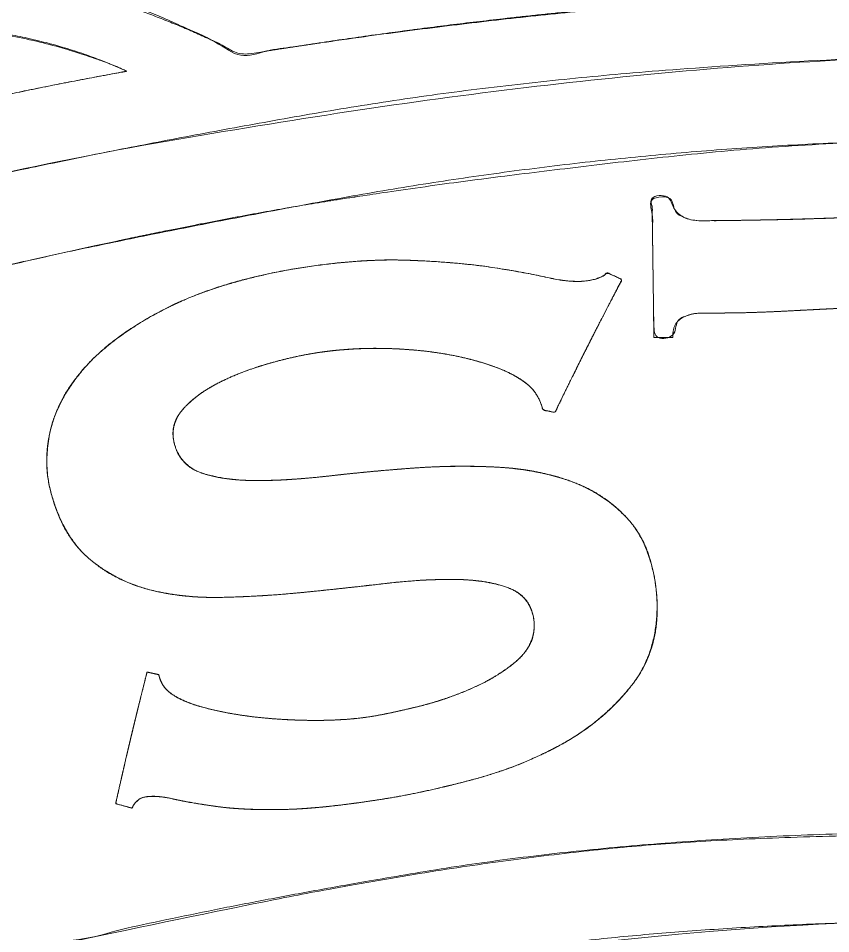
# Model space of a CAD drawing. Header units: millimetres. Extents: x -159872 to 386485, y -250577 to 158966.
# Drawn here: x 233453 to 233789.6, y -11937.1 to -11557.6 of the extents above; entities that cross this region are included whole.
import ezdxf

# ---------------------------------------------------------------- set-up
doc = ezdxf.new("R2010")
doc.units = ezdxf.units.MM
doc.layers.add('Layer 1', color=7, linetype='Continuous', lineweight=25)
doc.layers.add('LDS-elevation', color=7, linetype='Continuous', lineweight=9)

# ---------------------------------------------------------------- blocks, each defined once
blk = doc.blocks.new('Group-236')
at = {"layer": 'Layer 1', "color": 250, "linetype": 'Continuous', "lineweight": 5, "transparency": 33554687}
for points, knots in [([(172780.03, 24917.06), (172823.94, 24908), (172863.82, 24888.83), (172867.67, 24886.68), (172871.53, 24884.53), (172876.4, 24885.34), (172881.27, 24886.15), (172988.69, 24902.99), (173097.1, 24909.52), (173102.03, 24909.77), (173106.95, 24910.02), (173101.06, 24918.04), (173095.16, 24926.07), (173029.39, 25000.74), (172891.89, 25077.94), (172735.16, 25105.88), (172611.63, 25083.78), (172495.67, 25040.09), (172375.69, 24937.59), (172296.76, 24803.06), (172277.56, 24706.78), (172276.48, 24696.99), (172275.39, 24687.21), (172279.66, 24689.39), (172283.93, 24691.58), (172378.4, 24738.72), (172477.1, 24777.08), (172481.61, 24778.79), (172486.11, 24780.49), (172488.41, 24784.37), (172490.7, 24788.25), (172526.51, 24841.04), (172603.27, 24893.09), (172648.73, 24908.67), (172653.44, 24909.93), (172658.14, 24911.19), (172658.21, 24911.21), (172658.29, 24911.23), (172659.98, 24911.66), (172661.89, 24912.15), (172661.97, 24912.17), (172662.06, 24912.2), (172666.66, 24913.36), (172671.26, 24914.52), (172736.12, 24926.11), (172780.03, 24917.06)], [0, 0, 0, 0.036016, 0.036016, 0.039608, 0.039608, 0.043628, 0.043628, 0.132129, 0.132129, 0.136149, 0.136149, 0.144263, 0.144263, 0.22535, 0.306437, 0.387523, 0.46861, 0.549697, 0.630783, 0.71187, 0.71187, 0.72, 0.72, 0.72396, 0.72396, 0.811164, 0.811164, 0.815127, 0.815127, 0.818842, 0.818842, 0.871369, 0.923896, 0.923896, 0.929217, 0.929217, 0.9293, 0.9293, 0.931214, 0.931214, 0.9313, 0.9313, 0.935913, 0.935913, 1, 1, 1]), ([(172824.44, 24877.95), (172822.2, 24878.97), (172819.95, 24879.99), (172787.96, 24892.57), (172719.18, 24899.19), (172673.02, 24889.04), (172670.45, 24888.39), (172667.89, 24887.73), (172667.85, 24887.72), (172667.8, 24887.71), (172666.43, 24887.38), (172664.84, 24887.05), (172664.79, 24887.04), (172664.74, 24887.03), (172662.1, 24886.32), (172659.47, 24885.61), (172612.83, 24871.34), (172554.97, 24830.29), (172533.09, 24802.7), (172531.62, 24800.64), (172530.16, 24798.59), (172532.28, 24799.35), (172534.4, 24800.12), (172581.06, 24816.77), (172633.18, 24832.52), (172649.94, 24837.41), (172670.91, 24843.25), (172667.7, 24842.36), (172671.12, 24843.3), (172675.93, 24844.61), (172677.92, 24845.15), (172677.7, 24845.09), (172681.22, 24846.05), (172691.51, 24848.8), (172701.79, 24851.44), (172702.18, 24851.54), (172702.58, 24851.64), (172704.47, 24852.12), (172706.36, 24852.6), (172763.14, 24866.66), (172820.61, 24877.26), (172822.53, 24877.6), (172824.44, 24877.95)], [0, 0, 0, 0.002818, 0.002818, 0.042119, 0.081421, 0.081421, 0.08362, 0.08362, 0.083657, 0.083657, 0.084831, 0.084831, 0.084869, 0.084869, 0.086836, 0.086836, 0.122044, 0.157251, 0.157251, 0.159776, 0.159776, 0.162032, 0.162032, 0.211561, 0.26109, 0.310619, 0.360148, 0.409677, 0.459206, 0.508735, 0.558264, 0.607793, 0.657322, 0.706851, 0.706851, 0.708757, 0.708757, 0.717858, 0.717858, 0.990901, 0.990901, 1, 1, 1]), ([(172711.62, 24821.16), (172705.93, 24819.68), (172700.25, 24818.2), (172705.22, 24800.1), (172710.19, 24782), (172713.21, 24782.75), (172716.23, 24783.5), (172717.39, 24783.8), (172718.87, 24784.22), (172724.44, 24785.56), (172700.14, 24779.9), (172844.48, 24813.66), (172960.98, 24832.85), (173143.99, 24852.95), (173296.92, 24849.88), (173312.25, 24849.04), (173327.57, 24848.2), (173342.22, 24847.4), (173356.88, 24846.59), (173502.5, 24834.4), (173674.22, 24799.34), (173781.58, 24770.97), (173908.54, 24729.67), (173891.06, 24727.86), (173882.04, 24697.49), (173859.6, 24639.96), (173848.53, 24611.12), (173846.37, 24605.48), (173863.21, 24597.28), (173880.05, 24589.08), (173911.75, 24671.84), (173943.45, 24754.6), (173941.74, 24755.23), (173940.98, 24755.61), (173929.71, 24759.55), (173981.72, 24741.7), (173765.95, 24815.85), (173597.9, 24853.53), (173332.42, 24890.43), (172974.75, 24877.86), (172755.08, 24832.18), (172733.35, 24826.67), (172711.62, 24821.16)], [0, 0, 0, 0.085302, 0.085302, 0.358038, 0.358038, 0.403206, 0.403206, 0.420688, 0.43817, 0.455652, 0.473134, 0.490616, 0.508098, 0.52558, 0.52558, 0.527334, 0.527334, 0.529011, 0.529011, 0.545712, 0.562412, 0.579113, 0.595814, 0.612515, 0.629215, 0.645916, 0.662617, 0.662617, 0.714386, 0.714386, 0.959303, 0.959303, 0.964328, 0.969352, 0.974376, 0.979401, 0.984425, 0.989449, 0.994474, 0.999498, 0.999498, 1, 1, 1]), ([(173175.31, 24615.61), (173175.31, 24615.37), (173175.31, 24615.14), (173175.95, 24608.57), (173183.61, 24608.24), (173183.88, 24608.24), (173184.15, 24608.25), (173184.16, 24608.11), (173184.16, 24607.97), (173184.22, 24604.6), (173184.29, 24601.03), (173184.29, 24600.89), (173184.29, 24600.75), (173183.15, 24600.73), (173182.01, 24600.71), (173171.39, 24600.55), (173157.27, 24600.22), (173140.63, 24599.64), (173125.87, 24598.91), (173124.73, 24598.85), (173123.6, 24598.8), (173123.59, 24598.94), (173123.58, 24599.08), (173123.4, 24602.46), (173123.22, 24606.02), (173123.22, 24606.16), (173123.21, 24606.3), (173123.3, 24606.31), (173123.38, 24606.31), (173125.91, 24606.53), (173127.94, 24608.25), (173128.01, 24608.31), (173128.08, 24608.37), (173128.14, 24608.43), (173128.2, 24608.49), (173130.01, 24610.48), (173130.01, 24613.89), (173130, 24614.01), (173130, 24614.13), (173129.86, 24617.23), (173129.72, 24620.34), (173128.96, 24636.89), (173128.2, 24653.45), (173127.48, 24669.07), (173125.76, 24706.39), (173124.9, 24725.24), (173123.79, 24749.39), (173122.68, 24773.54), (173122.54, 24776.64), (173122.39, 24779.75), (173121.05, 24779.69), (173119.7, 24779.63), (173112.49, 24779.28), (173100.98, 24778.68), (173089.31, 24778.09), (173076.42, 24777.72), (173064.51, 24777.64), (173063.16, 24777.63), (173061.82, 24777.62), (173061.69, 24777.62), (173061.57, 24777.62), (173057.9, 24777.49), (173054.44, 24775.65), (173054.33, 24775.58), (173054.21, 24775.52), (173054.1, 24775.45), (173053.98, 24775.38), (173050.75, 24773.18), (173050.61, 24767.95), (173050.61, 24767.77), (173050.61, 24767.58), (173050.47, 24767.58), (173050.32, 24767.58), (173046.78, 24767.52), (173043.12, 24767.49), (173042.97, 24767.48), (173042.82, 24767.48), (173042.81, 24768.58), (173042.79, 24769.67), (173042.58, 24783.72), (173042.36, 24799.81), (173042.17, 24813.36), (173042.02, 24823.59), (173042.01, 24824.69), (173041.99, 24825.78), (173042.14, 24825.78), (173042.29, 24825.79), (173045.9, 24825.84), (173049.71, 24825.87), (173049.86, 24825.87), (173050.01, 24825.87), (173050.01, 24825.69), (173050.01, 24825.51), (173050.3, 24820.28), (173057.19, 24816.1), (173061.43, 24815.96), (173061.55, 24815.96), (173061.67, 24815.96), (173065.37, 24815.98), (173069.07, 24815.99), (173089.03, 24816.23), (173121.51, 24817.19), (173147.38, 24818.42), (173173.03, 24819.55), (173205.91, 24819.83), (173225.98, 24819.62), (173229.7, 24819.55), (173233.42, 24819.47), (173233.55, 24819.47), (173233.67, 24819.47), (173237.39, 24819.51), (173241.04, 24821.26), (173241.16, 24821.32), (173241.29, 24821.38), (173241.41, 24821.44), (173241.53, 24821.51), (173244.9, 24823.59), (173245.27, 24828.85), (173245.28, 24829.03), (173245.28, 24829.22), (173245.43, 24829.21), (173245.58, 24829.21), (173249.28, 24829.09), (173253.03, 24828.96), (173253.18, 24828.95), (173253.33, 24828.95), (173253.3, 24827.86), (173253.27, 24826.76), (173252.86, 24812.72), (173252.41, 24796.65), (173252.02, 24783.11), (173251.72, 24772.88), (173251.69, 24771.79), (173251.65, 24770.7), (173251.51, 24770.7), (173251.36, 24770.71), (173247.8, 24770.81), (173244.11, 24770.92), (173243.96, 24770.93), (173243.82, 24770.93), (173243.82, 24771.11), (173243.82, 24771.29), (173243.7, 24776.51), (173240.5, 24778.76), (173240.39, 24778.83), (173240.28, 24778.9), (173240.16, 24778.97), (173240.05, 24779.04), (173236.59, 24780.94), (173232.9, 24781.11), (173232.78, 24781.11), (173232.65, 24781.12), (173231.3, 24781.14), (173229.95, 24781.17), (173222.71, 24781.32), (173211.21, 24781.57), (173199.59, 24781.72), (173186.75, 24781.65), (173174.82, 24781.44), (173173.47, 24781.42), (173172.12, 24781.39), (173172.18, 24778.28), (173172.24, 24775.17), (173172.55, 24758.59), (173173.16, 24726.38), (173173.87, 24689.42), (173174.61, 24650.88), (173175.18, 24621.82), (173175.24, 24618.71), (173175.31, 24615.61)], [0, 0, 0, 0.001514, 0.001514, 0.04416, 0.04416, 0.045672, 0.045672, 0.046451, 0.046451, 0.065199, 0.065199, 0.065941, 0.065941, 0.07193, 0.07193, 0.127741, 0.183552, 0.239362, 0.239362, 0.243659, 0.243659, 0.244192, 0.244192, 0.256978, 0.256978, 0.257485, 0.257485, 0.257794, 0.257794, 0.266887, 0.266887, 0.267198, 0.267198, 0.267505, 0.267505, 0.276668, 0.276668, 0.276983, 0.276983, 0.285334, 0.285334, 0.329865, 0.329865, 0.37186, 0.414757, 0.414757, 0.469689, 0.469689, 0.476753, 0.476753, 0.479819, 0.479819, 0.496226, 0.512634, 0.529042, 0.545449, 0.545449, 0.547304, 0.547304, 0.547474, 0.547474, 0.552536, 0.552536, 0.552707, 0.552707, 0.552879, 0.552879, 0.557923, 0.557923, 0.558098, 0.558098, 0.55824, 0.55824, 0.561646, 0.561646, 0.561782, 0.561782, 0.562797, 0.562797, 0.57585, 0.588902, 0.601955, 0.601955, 0.60335, 0.60335, 0.603541, 0.603541, 0.608139, 0.608139, 0.608321, 0.608321, 0.608541, 0.608541, 0.614859, 0.621177, 0.621177, 0.621362, 0.621362, 0.626871, 0.626871, 0.656605, 0.686339, 0.716073, 0.745807, 0.775541, 0.775541, 0.781053, 0.781053, 0.781237, 0.781237, 0.786751, 0.786751, 0.786937, 0.786937, 0.787122, 0.787122, 0.792528, 0.792528, 0.792716, 0.792716, 0.79287, 0.79287, 0.79666, 0.79666, 0.796812, 0.796812, 0.797917, 0.797917, 0.81211, 0.826304, 0.840498, 0.840498, 0.842016, 0.842016, 0.84222, 0.84222, 0.847153, 0.847153, 0.847348, 0.847348, 0.847591, 0.847591, 0.854548, 0.854548, 0.854784, 0.854784, 0.855021, 0.855021, 0.862033, 0.862033, 0.862269, 0.862269, 0.86484, 0.86484, 0.878579, 0.892319, 0.906058, 0.919798, 0.919798, 0.921353, 0.921353, 0.924936, 0.924936, 0.944037, 0.96205, 0.980062, 0.998074, 0.998074, 1, 1, 1]), ([(172832.79, 24628.85), (172832.88, 24628.83), (172832.97, 24628.81), (172835.21, 24628.31), (172837.46, 24627.82), (172837.55, 24627.8), (172837.64, 24627.78), (172837.67, 24627.66), (172837.69, 24627.55), (172838.52, 24624.16), (172840.66, 24621.76), (172840.73, 24621.68), (172840.81, 24621.6), (172840.93, 24621.47), (172841.06, 24621.34), (172845.27, 24617.49), (172854.28, 24614.72), (172854.59, 24614.63), (172854.9, 24614.54), (172855.21, 24614.45), (172855.52, 24614.36), (172865.01, 24611.78), (172876.42, 24610.34), (172876.8, 24610.3), (172877.19, 24610.25), (172877.57, 24610.21), (172877.96, 24610.16), (172889.56, 24608.9), (172901.8, 24608.8), (172902.21, 24608.8), (172902.62, 24608.8), (172903.03, 24608.8), (172903.44, 24608.8), (172915.53, 24608.9), (172925.17, 24610.34), (172925.49, 24610.39), (172925.8, 24610.44), (172926.04, 24610.48), (172926.27, 24610.52), (172933.48, 24611.76), (172944.2, 24614.33), (172944.56, 24614.41), (172944.93, 24614.5), (172945.29, 24614.59), (172945.66, 24614.68), (172956.62, 24617.45), (172966.99, 24621.93), (172967.33, 24622.08), (172967.68, 24622.24), (172968.02, 24622.39), (172968.37, 24622.54), (172978.54, 24627.21), (172985.96, 24633.52), (172986.2, 24633.73), (172986.45, 24633.95), (172986.69, 24634.16), (172986.93, 24634.38), (172993.69, 24640.95), (172993.15, 24649.71), (172993.11, 24650), (172993.08, 24650.3), (172993.04, 24650.6), (172993, 24650.9), (172991.5, 24659.48), (172983.97, 24663.14), (172983.7, 24663.25), (172983.44, 24663.36), (172983.17, 24663.47), (172982.91, 24663.58), (172974.67, 24666.75), (172962.53, 24667.21), (172962.11, 24667.22), (172961.7, 24667.23), (172961.29, 24667.23), (172960.88, 24667.24), (172948.3, 24667.41), (172932.9, 24665.73), (172932.38, 24665.67), (172931.86, 24665.61), (172931.34, 24665.55), (172930.82, 24665.49), (172915.2, 24663.67), (172898.94, 24662.02), (172898.39, 24661.96), (172897.85, 24661.91), (172897.3, 24661.85), (172896.76, 24661.8), (172880.48, 24660.22), (172864.53, 24659.83), (172864, 24659.82), (172863.47, 24659.81), (172862.93, 24659.79), (172862.4, 24659.78), (172846.62, 24659.69), (172833.06, 24663.18), (172832.61, 24663.31), (172832.16, 24663.43), (172831.72, 24663.56), (172831.27, 24663.68), (172818.08, 24667.76), (172807.95, 24676.59), (172807.62, 24676.9), (172807.29, 24677.21), (172806.96, 24677.51), (172806.63, 24677.82), (172797.07, 24687.5), (172792.67, 24704.46), (172792.45, 24705.44), (172792.23, 24706.42), (172789.92, 24718.3), (172793.29, 24731.12), (172793.41, 24731.55), (172793.54, 24731.98), (172793.66, 24732.41), (172793.79, 24732.84), (172798.05, 24745.63), (172809.08, 24757.37), (172809.47, 24757.76), (172809.85, 24758.14), (172810.23, 24758.53), (172810.62, 24758.92), (172822.66, 24770.48), (172841.87, 24780.21), (172842.52, 24780.53), (172843.18, 24780.85), (172843.84, 24781.17), (172844.5, 24781.49), (172864.83, 24790.8), (172892.62, 24795.82), (172893.56, 24795.98), (172894.51, 24796.13), (172895.31, 24796.26), (172896.12, 24796.4), (172919.93, 24800.02), (172938.55, 24799.66), (172939.16, 24799.64), (172939.77, 24799.62), (172940.38, 24799.6), (172940.99, 24799.58), (172958.99, 24798.87), (172972.74, 24797.05), (172973.18, 24796.99), (172973.63, 24796.93), (172974.08, 24796.86), (172974.53, 24796.8), (172989.45, 24794.5), (173007.43, 24790.46), (173013.56, 24790.88), (173013.75, 24790.9), (173013.95, 24790.92), (173014.16, 24790.94), (173014.38, 24790.97), (173020.52, 24791.74), (173023.27, 24794.2), (173023.35, 24794.29), (173023.44, 24794.37), (173023.55, 24794.32), (173023.67, 24794.27), (173026.45, 24793.01), (173029.36, 24791.69), (173029.47, 24791.64), (173029.59, 24791.59), (173029.05, 24790.56), (173028.51, 24789.53), (173023.49, 24779.91), (173016.92, 24767.11), (173009.32, 24751.98), (173002.78, 24738.51), (173002.28, 24737.47), (173001.77, 24736.43), (173001.68, 24736.45), (173001.59, 24736.48), (172999.37, 24736.99), (172997.05, 24737.5), (172996.95, 24737.52), (172996.86, 24737.54), (172996.81, 24737.72), (172996.76, 24737.89), (172995.17, 24743.13), (172992.22, 24746.43), (172992.12, 24746.53), (172992.02, 24746.64), (172991.89, 24746.78), (172991.75, 24746.92), (172987.36, 24751.13), (172978.84, 24754.64), (172978.55, 24754.75), (172978.25, 24754.87), (172977.96, 24754.98), (172977.66, 24755.1), (172968.65, 24758.45), (172957.19, 24760.57), (172956.8, 24760.64), (172956.41, 24760.7), (172956.02, 24760.77), (172955.63, 24760.84), (172943.87, 24762.72), (172930.68, 24763.03), (172930.24, 24763.04), (172929.8, 24763.04), (172929.35, 24763.05), (172928.91, 24763.06), (172915.58, 24763.11), (172902.53, 24761.12), (172902.09, 24761.05), (172901.66, 24760.98), (172901.33, 24760.93), (172901.01, 24760.87), (172891.14, 24759.16), (172880.89, 24756.08), (172880.55, 24755.97), (172880.21, 24755.87), (172879.87, 24755.76), (172879.53, 24755.66), (172869.42, 24752.4), (172861.35, 24748.2), (172860.82, 24747.91), (172860.29, 24747.63), (172852.57, 24743.27), (172847.71, 24737.88), (172847.56, 24737.69), (172847.4, 24737.51), (172847.25, 24737.33), (172847.09, 24737.15), (172842.82, 24731.61), (172843.75, 24725.16), (172843.79, 24724.94), (172843.83, 24724.72), (172843.89, 24724.42), (172843.95, 24724.11), (172846.19, 24715.31), (172854.27, 24711.79), (172854.56, 24711.69), (172854.84, 24711.58), (172855.12, 24711.48), (172855.41, 24711.37), (172864.19, 24708.49), (172876.75, 24708.24), (172877.18, 24708.23), (172877.61, 24708.23), (172878.04, 24708.23), (172878.46, 24708.23), (172891.45, 24708.29), (172907.28, 24710.04), (172907.81, 24710.1), (172908.35, 24710.16), (172908.88, 24710.22), (172909.41, 24710.28), (172925.46, 24712.09), (172942.17, 24713.34), (172942.73, 24713.38), (172943.28, 24713.42), (172943.84, 24713.47), (172944.4, 24713.51), (172961.13, 24714.62), (172977.47, 24713.82), (172978.02, 24713.79), (172978.56, 24713.76), (172979.1, 24713.73), (172979.65, 24713.7), (172995.73, 24712.52), (173009.06, 24707.7), (173009.5, 24707.53), (173009.94, 24707.36), (173010.37, 24707.19), (173010.81, 24707.02), (173023.62, 24701.62), (173032.5, 24691.74), (173032.79, 24691.4), (173033.07, 24691.06), (173033.36, 24690.73), (173033.64, 24690.39), (173041.76, 24679.77), (173043.77, 24662.71), (173043.83, 24662.13), (173043.88, 24661.55), (173043.94, 24660.87), (173044, 24660.2), (173045.06, 24640.39), (173035.62, 24626.07), (173035.28, 24625.61), (173034.94, 24625.14), (173034.61, 24624.68), (173034.27, 24624.21), (173023.72, 24610.57), (173008.17, 24600.97), (173007.64, 24600.66), (173007.11, 24600.35), (173006.58, 24600.04), (173006.05, 24599.73), (172989.93, 24590.69), (172971.24, 24585.24), (172970.61, 24585.06), (172969.98, 24584.89), (172969.35, 24584.71), (172968.72, 24584.54), (172949.99, 24579.49), (172933.37, 24576.63), (172932.82, 24576.54), (172932.27, 24576.46), (172931.5, 24576.33), (172930.74, 24576.21), (172908.18, 24572.64), (172891.82, 24571.94), (172890.76, 24571.91), (172889.7, 24571.88), (172874.08, 24571.56), (172862.78, 24572.96), (172862.04, 24573.06), (172861.31, 24573.16), (172850.58, 24574.68), (172843.64, 24576.22), (172843.42, 24576.27), (172843.2, 24576.32), (172842.98, 24576.37), (172842.76, 24576.43), (172836.25, 24577.83), (172831.66, 24576.99), (172831.51, 24576.96), (172831.37, 24576.93), (172831.27, 24576.91), (172831.18, 24576.88), (172828.45, 24576.08), (172826.67, 24572.66), (172826.61, 24572.54), (172826.55, 24572.42), (172826.43, 24572.45), (172826.3, 24572.49), (172823.2, 24573.35), (172820.03, 24574.22), (172819.91, 24574.26), (172819.78, 24574.29), (172820.01, 24575.32), (172820.24, 24576.34), (172823.2, 24589.49), (172826.76, 24604.55), (172829.87, 24617.24), (172832.27, 24626.8), (172832.53, 24627.83), (172832.79, 24628.85)], [0, 0, 0, 0.000252, 0.000252, 0.0064, 0.0064, 0.006649, 0.006649, 0.006961, 0.006961, 0.016234, 0.016234, 0.016543, 0.016543, 0.017073, 0.017073, 0.033529, 0.033529, 0.034095, 0.034095, 0.034661, 0.034661, 0.051832, 0.051832, 0.05241, 0.05241, 0.05299, 0.05299, 0.070415, 0.070415, 0.070999, 0.070999, 0.071581, 0.071581, 0.088783, 0.088783, 0.089348, 0.089348, 0.089763, 0.089763, 0.102682, 0.102682, 0.103123, 0.103123, 0.103565, 0.103565, 0.116819, 0.116819, 0.117262, 0.117262, 0.117705, 0.117705, 0.13083, 0.13083, 0.131265, 0.131265, 0.1317, 0.1317, 0.144401, 0.144401, 0.144835, 0.144835, 0.145269, 0.145269, 0.157895, 0.157895, 0.158328, 0.158328, 0.158761, 0.158761, 0.172063, 0.172063, 0.172516, 0.172516, 0.172967, 0.172967, 0.186733, 0.186733, 0.187198, 0.187198, 0.187663, 0.187663, 0.201636, 0.201636, 0.202104, 0.202104, 0.202571, 0.202571, 0.216552, 0.216552, 0.217017, 0.217017, 0.217483, 0.217483, 0.231311, 0.231311, 0.23177, 0.23177, 0.232228, 0.232228, 0.245862, 0.245862, 0.24632, 0.24632, 0.246776, 0.246776, 0.260577, 0.260577, 0.261366, 0.261366, 0.2709, 0.2709, 0.271222, 0.271222, 0.271543, 0.271543, 0.281242, 0.281242, 0.28157, 0.28157, 0.281899, 0.281899, 0.291948, 0.291948, 0.292289, 0.292289, 0.29263, 0.29263, 0.303068, 0.303068, 0.303421, 0.303421, 0.303723, 0.303723, 0.312625, 0.312625, 0.312916, 0.312916, 0.313207, 0.313207, 0.321824, 0.321824, 0.322104, 0.322104, 0.322387, 0.322387, 0.331771, 0.341155, 0.341155, 0.341458, 0.341458, 0.341786, 0.341786, 0.351256, 0.351256, 0.351565, 0.351565, 0.35189, 0.35189, 0.359732, 0.359732, 0.360042, 0.360042, 0.362901, 0.362901, 0.389545, 0.416188, 0.442832, 0.442832, 0.444882, 0.444882, 0.445052, 0.445052, 0.449103, 0.449103, 0.449264, 0.449264, 0.44958, 0.44958, 0.458898, 0.458898, 0.459205, 0.459205, 0.459618, 0.459618, 0.472411, 0.472411, 0.472849, 0.472849, 0.473288, 0.473288, 0.48663, 0.48663, 0.487081, 0.487081, 0.487532, 0.487532, 0.501162, 0.501162, 0.50162, 0.50162, 0.502078, 0.502078, 0.51585, 0.51585, 0.516308, 0.516308, 0.516654, 0.516654, 0.527107, 0.527107, 0.527456, 0.527456, 0.527805, 0.527805, 0.538178, 0.538178, 0.538863, 0.538863, 0.548978, 0.548978, 0.549312, 0.549312, 0.549647, 0.549647, 0.559403, 0.559403, 0.559735, 0.559735, 0.560201, 0.560201, 0.573793, 0.573793, 0.574259, 0.574259, 0.574723, 0.574723, 0.588962, 0.588962, 0.589447, 0.589447, 0.589929, 0.589929, 0.604645, 0.604645, 0.605142, 0.605142, 0.605638, 0.605638, 0.620555, 0.620555, 0.621054, 0.621054, 0.621552, 0.621552, 0.636476, 0.636476, 0.636972, 0.636972, 0.637467, 0.637467, 0.652172, 0.652172, 0.652658, 0.652658, 0.653143, 0.653143, 0.66756, 0.66756, 0.668042, 0.668042, 0.668522, 0.668522, 0.683026, 0.683026, 0.68352, 0.68352, 0.684092, 0.684092, 0.700847, 0.700847, 0.701408, 0.701408, 0.70197, 0.70197, 0.718813, 0.718813, 0.719379, 0.719379, 0.719946, 0.719946, 0.736976, 0.736976, 0.737547, 0.737547, 0.738119, 0.738119, 0.755081, 0.755081, 0.755641, 0.755641, 0.756422, 0.756422, 0.779395, 0.779395, 0.780885, 0.780885, 0.802813, 0.802813, 0.804237, 0.804237, 0.825104, 0.825104, 0.825773, 0.825773, 0.826438, 0.826438, 0.845977, 0.845977, 0.846611, 0.846611, 0.84701, 0.84701, 0.858924, 0.858924, 0.859334, 0.859334, 0.859738, 0.859738, 0.869679, 0.869679, 0.870077, 0.870077, 0.873249, 0.873249, 0.914046, 0.954842, 0.995638, 0.995638, 1, 1, 1]), ([(173788.51, 24454.45), (173768.66, 24461.6), (173748.81, 24468.75), (173465.77, 24557.56), (173125.82, 24563.8), (172962.3, 24550.96), (172753.65, 24506.71), (172796.52, 24515.78), (172787.07, 24513.71), (172785.39, 24513.22), (172784.08, 24512.91), (172789.03, 24494.86), (172793.99, 24476.82), (172795.59, 24477.2), (172796.8, 24477.58), (172806.25, 24479.64), (172762.96, 24470.52), (172973.57, 24514.97), (173138.4, 24527.16), (173309.11, 24523.3), (173478.24, 24501.46), (173638.88, 24465.83), (173839.52, 24396.63), (173798.29, 24410.83), (173807.34, 24407.65), (173808.9, 24407), (173810.14, 24406.54), (173840.38, 24485.45), (173870.61, 24564.36), (173853.75, 24572.55), (173836.88, 24580.74), (173812.69, 24517.6), (173788.51, 24454.45)], [0, 0, 0, 0.000366, 0.000366, 0.00551, 0.010654, 0.015797, 0.020941, 0.026085, 0.031229, 0.036373, 0.036373, 0.107814, 0.107814, 0.114094, 0.120375, 0.126655, 0.132935, 0.139215, 0.145496, 0.151776, 0.158056, 0.164337, 0.170617, 0.176897, 0.183177, 0.189458, 0.189458, 0.59029, 0.59029, 0.679234, 0.679234, 1, 1, 1])]:
    blk.add_open_spline(points, degree=2, knots=knots, dxfattribs=at)
at = {"layer": 'Layer 1', "linetype": 'Continuous', "lineweight": 5}
for points, knots in [([(172275.39, 24687.21), (172326.62, 24713.4), (172432.09, 24760.05), (172486.11, 24780.49), (172493, 24792.13), (172516.92, 24825.09), (172556.79, 24862.56), (172603.88, 24892.16), (172644.03, 24907.41), (172658.14, 24911.19), (172659.02, 24911.43), (172661.04, 24911.92), (172662.06, 24912.2), (172675.85, 24915.68), (172717.27, 24921.89), (172771.54, 24919.48), (172823.56, 24907.12), (172859.96, 24890.98), (172871.53, 24884.53), (172929.99, 24894.26), (173047.83, 24907.04), (173106.95, 24910.02), (173086.32, 24938.1), (173012.87, 25011.54), (172891.43, 25076.48), (172755.01, 25103.57), (172647.88, 25091.81), (172577.02, 25072.36), (172479.82, 25028.36), (172376.99, 24936.82), (172305.6, 24820.72), (172279.18, 24721.45), (172275.39, 24687.21)], [0, 0, 0, 0.090042, 0.180085, 0.180085, 0.201185, 0.222286, 0.243386, 0.264487, 0.285587, 0.285587, 0.286904, 0.288222, 0.288222, 0.305878, 0.323535, 0.341192, 0.358849, 0.376506, 0.376506, 0.455555, 0.534605, 0.534605, 0.581144, 0.627684, 0.674223, 0.720763, 0.767302, 0.813842, 0.860381, 0.906921, 0.95346, 1, 1, 1]), ([(172824.44, 24877.95), (172788.52, 24894.24), (172708.9, 24898.19), (172667.89, 24887.73), (172667.2, 24887.54), (172665.56, 24887.22), (172664.74, 24887.03), (172622.63, 24875.69), (172553.62, 24831.47), (172530.16, 24798.59), (172564.11, 24810.87), (172632.99, 24832.83), (172667.89, 24842.41), (172673.03, 24843.81), (172678.17, 24845.21), (172684.1, 24846.84), (172696.25, 24850.01), (172702.58, 24851.64), (172732.82, 24859.31), (172793.78, 24872.4), (172824.44, 24877.95)], [0, 0, 0, 0.143518, 0.287037, 0.287037, 0.289461, 0.291885, 0.291885, 0.416712, 0.541539, 0.541539, 0.6531, 0.76466, 0.76466, 0.781082, 0.781082, 0.800037, 0.818991, 0.818991, 0.909496, 1, 1, 1]), ([(172711.62, 24821.16), (172705.93, 24819.68), (172700.25, 24818.2), (172705.22, 24800.1), (172710.19, 24782), (172713.21, 24782.75), (172716.23, 24783.5), (172718.72, 24784.16), (172721.22, 24784.83), (172795.77, 24803.72), (173021.81, 24845.38), (173250.95, 24852.4), (173327.57, 24848.2), (173474.12, 24840.15), (173759.18, 24782.11), (173895.12, 24732.65), (173870.75, 24669.06), (173846.37, 24605.48), (173863.21, 24597.28), (173880.05, 24589.08), (173911.75, 24671.84), (173943.45, 24754.6), (173940.48, 24755.74), (173937.5, 24756.89), (173865.2, 24784.45), (173641.72, 24849.32), (173332.55, 24888.57), (173019.61, 24880.98), (172787.68, 24840.44), (172711.62, 24821.16)], [0, 0, 0, 0.005194, 0.005194, 0.0218, 0.0218, 0.02455, 0.02455, 0.026837, 0.026837, 0.094873, 0.162909, 0.230945, 0.230945, 0.361087, 0.491228, 0.491228, 0.552488, 0.552488, 0.56934, 0.56934, 0.649067, 0.649067, 0.651933, 0.651933, 0.721546, 0.79116, 0.860773, 0.930387, 1, 1, 1]), ([(173175.31, 24615.61), (173175.37, 24611.86), (173179.81, 24608.19), (173184.15, 24608.25), (173184.19, 24606.01), (173184.26, 24603.01), (173184.29, 24600.75), (173179.73, 24600.68), (173167.67, 24600.48), (173153.91, 24600.12), (173140.17, 24599.6), (173128.14, 24599.03), (173123.6, 24598.8), (173123.49, 24601.05), (173123.31, 24604.04), (173123.21, 24606.3), (173124.59, 24606.37), (173127, 24607.39), (173128.08, 24608.37), (173129.1, 24609.37), (173130.07, 24612.25), (173130, 24614.13), (173129.34, 24628.56), (173128.68, 24642.99), (173127.92, 24659.43), (173127.06, 24678.18), (173126.2, 24696.94), (173125.34, 24715.69), (173124.53, 24733.29), (173123.72, 24750.89), (173123.06, 24765.32), (173122.39, 24779.75), (173117, 24779.51), (173104.22, 24778.86), (173092.09, 24778.22), (173079.96, 24777.79), (173067.2, 24777.65), (173061.82, 24777.62), (173059.84, 24777.62), (173056.05, 24776.57), (173054.21, 24775.52), (173052.37, 24774.46), (173050.57, 24770.49), (173050.61, 24767.58), (173048.25, 24767.55), (173045.16, 24767.5), (173042.82, 24767.48), (173042.76, 24771.85), (173042.59, 24783.42), (173042.4, 24796.62), (173042.22, 24809.82), (173042.05, 24821.41), (173041.99, 24825.78), (173044.39, 24825.82), (173047.6, 24825.85), (173050.01, 24825.87), (173050.02, 24822.95), (173052.03, 24819.05), (173055.79, 24816.99), (173059.69, 24815.97), (173061.67, 24815.96), (173076.47, 24816.02), (173112.2, 24816.78), (173147.37, 24818.46), (173182.63, 24819.79), (173218.55, 24819.76), (173233.42, 24819.47), (173235.41, 24819.43), (173239.34, 24820.38), (173241.29, 24821.38), (173243.21, 24822.38), (173245.19, 24826.29), (173245.28, 24829.22), (173247.69, 24829.14), (173250.92, 24829.03), (173253.33, 24828.95), (173253.2, 24824.58), (173252.87, 24813.01), (173252.5, 24799.83), (173252.12, 24786.64), (173251.78, 24775.07), (173251.65, 24770.7), (173249.3, 24770.76), (173246.15, 24770.87), (173243.82, 24770.93), (173243.88, 24773.84), (173242.09, 24777.8), (173240.28, 24778.9), (173238.43, 24779.98), (173234.64, 24781.09), (173232.65, 24781.12), (173227.24, 24781.22), (173214.44, 24781.5), (173202.36, 24781.7), (173190.29, 24781.69), (173177.52, 24781.49), (173172.12, 24781.39), (173172.4, 24766.94), (173172.98, 24736.03), (173173.69, 24698.48), (173174.42, 24660.94), (173175.06, 24628.04), (173175.31, 24615.61)], [0, 0, 0, 0.015594, 0.031189, 0.031189, 0.039227, 0.047265, 0.047265, 0.063489, 0.079713, 0.095937, 0.112161, 0.128385, 0.128385, 0.136437, 0.144489, 0.144489, 0.149383, 0.154278, 0.154278, 0.159116, 0.163955, 0.163955, 0.201257, 0.201257, 0.243754, 0.243754, 0.286251, 0.286251, 0.326124, 0.326124, 0.35882, 0.35882, 0.371036, 0.383252, 0.395467, 0.407683, 0.419899, 0.419899, 0.424382, 0.428864, 0.428864, 0.433341, 0.437818, 0.437818, 0.441455, 0.445092, 0.445092, 0.451909, 0.458725, 0.465542, 0.472359, 0.479175, 0.479175, 0.482907, 0.486638, 0.486638, 0.491154, 0.495669, 0.500185, 0.504701, 0.504701, 0.538435, 0.572169, 0.605903, 0.639636, 0.67337, 0.67337, 0.677873, 0.682375, 0.682375, 0.686848, 0.691321, 0.691321, 0.694997, 0.698673, 0.698673, 0.705334, 0.711995, 0.718656, 0.725316, 0.731977, 0.731977, 0.735562, 0.739147, 0.739147, 0.743607, 0.748067, 0.748067, 0.752547, 0.757028, 0.757028, 0.769257, 0.781486, 0.793715, 0.805944, 0.818173, 0.818173, 0.850894, 0.88817, 0.925447, 0.962723, 1, 1, 1]), ([(172832.79, 24628.85), (172834.25, 24628.53), (172836.18, 24628.09), (172837.64, 24627.78), (172838.03, 24625.94), (172839.62, 24622.85), (172840.81, 24621.6), (172842.86, 24619.51), (172849.91, 24615.97), (172854.9, 24614.54), (172859.88, 24613.11), (172871.04, 24610.99), (172877.19, 24610.25), (172883.35, 24609.52), (172896.07, 24608.82), (172902.62, 24608.8), (172909.17, 24608.81), (172920.75, 24609.62), (172925.8, 24610.44), (172929.52, 24611.05), (172939.08, 24613.09), (172944.93, 24614.5), (172950.8, 24615.91), (172962.16, 24619.79), (172967.68, 24622.24), (172973.22, 24624.67), (172982.58, 24630.51), (172986.45, 24633.95), (172990.3, 24637.38), (172993.66, 24645.54), (172993.08, 24650.3), (172992.51, 24655.06), (172987.68, 24661.6), (172983.44, 24663.36), (172979.2, 24665.14), (172968.32, 24667.1), (172961.7, 24667.23), (172955.11, 24667.37), (172940.17, 24666.59), (172931.86, 24665.61), (172923.55, 24664.63), (172906.55, 24662.78), (172897.85, 24661.91), (172889.15, 24661.02), (172871.96, 24659.97), (172863.47, 24659.81), (172854.96, 24659.62), (172839.32, 24661.44), (172832.16, 24663.43), (172825.01, 24665.44), (172812.58, 24672.3), (172807.29, 24677.21), (172802.01, 24682.1), (172794.54, 24696.29), (172792.41, 24705.63), (172790.97, 24711.92), (172791.52, 24725.12), (172793.54, 24731.98), (172795.56, 24738.83), (172803.7, 24751.94), (172809.85, 24758.14), (172816, 24764.36), (172832.67, 24775.74), (172843.18, 24780.85), (172853.71, 24785.96), (172879.43, 24793.64), (172894.51, 24796.13), (172907.41, 24798.25), (172930.03, 24799.94), (172939.77, 24799.62), (172949.52, 24799.3), (172966.48, 24797.92), (172973.63, 24796.93), (172980.83, 24795.9), (172992.89, 24793.73), (173002.73, 24791.45), (173010.79, 24790.6), (173013.95, 24790.92), (173017.36, 24791.27), (173022.1, 24792.99), (173023.44, 24794.37), (173025.29, 24793.56), (173027.74, 24792.41), (173029.59, 24791.59), (173027.43, 24787.46), (173021.75, 24776.54), (173015.37, 24764.06), (173009.14, 24751.56), (173003.78, 24740.58), (173001.77, 24736.43), (173000.29, 24736.76), (172998.34, 24737.22), (172996.86, 24737.54), (172996.07, 24740.4), (172993.64, 24744.95), (172992.02, 24746.64), (172989.84, 24748.89), (172982.96, 24753.03), (172978.25, 24754.87), (172973.54, 24756.7), (172962.62, 24759.62), (172956.41, 24760.7), (172950.19, 24761.76), (172936.89, 24762.94), (172929.8, 24763.04), (172922.7, 24763.16), (172908.59, 24762.11), (172901.66, 24760.98), (172896.43, 24760.13), (172885.68, 24757.56), (172880.21, 24755.87), (172874.75, 24754.16), (172865.05, 24750.19), (172860.82, 24747.91), (172856.59, 24745.63), (172849.89, 24740.43), (172847.4, 24737.51), (172844.9, 24734.59), (172843.15, 24728.2), (172843.83, 24724.72), (172844.8, 24719.83), (172850.31, 24713.26), (172854.84, 24711.58), (172859.37, 24709.92), (172870.77, 24708.28), (172877.61, 24708.23), (172884.43, 24708.19), (172899.8, 24709.17), (172908.35, 24710.16), (172916.88, 24711.15), (172934.35, 24712.78), (172943.28, 24713.42), (172952.21, 24714.09), (172969.86, 24714.26), (172978.56, 24713.76), (172987.24, 24713.29), (173002.94, 24710.06), (173009.94, 24707.36), (173016.92, 24704.67), (173028.49, 24696.49), (173033.07, 24691.06), (173037.65, 24685.67), (173043.02, 24670.87), (173043.88, 24661.55), (173044.87, 24650.76), (173040.36, 24632.58), (173034.94, 24625.14), (173029.52, 24617.7), (173015.58, 24605.33), (173007.11, 24600.35), (172998.61, 24595.39), (172980.05, 24587.67), (172969.98, 24584.89), (172959.89, 24582.12), (172941.07, 24577.89), (172932.27, 24576.46), (172920, 24574.48), (172899.25, 24572.15), (172890.76, 24571.91), (172882.27, 24571.68), (172867.91, 24572.24), (172862.04, 24573.06), (172856.18, 24573.87), (172846.75, 24575.49), (172843.2, 24576.32), (172839.67, 24577.16), (172833.73, 24577.45), (172831.37, 24576.93), (172829.88, 24576.6), (172827.47, 24574.34), (172826.55, 24572.42), (172824.54, 24572.98), (172821.81, 24573.73), (172819.78, 24574.29), (172820.7, 24578.38), (172823.15, 24589.21), (172826.05, 24601.57), (172829.05, 24613.93), (172831.76, 24624.76), (172832.79, 24628.85)], [0, 0, 0, 0.004124, 0.008248, 0.008248, 0.013431, 0.018614, 0.018614, 0.027499, 0.036384, 0.036384, 0.045264, 0.054144, 0.054144, 0.063042, 0.071939, 0.071939, 0.080819, 0.089699, 0.089699, 0.09623, 0.102762, 0.102762, 0.109318, 0.115873, 0.115873, 0.122447, 0.12902, 0.12902, 0.135582, 0.142145, 0.142145, 0.14871, 0.155276, 0.155276, 0.161838, 0.1684, 0.1684, 0.174935, 0.18147, 0.18147, 0.188003, 0.194535, 0.194535, 0.201066, 0.207597, 0.207597, 0.214135, 0.220673, 0.220673, 0.227215, 0.233756, 0.233756, 0.240287, 0.246818, 0.246818, 0.25122, 0.255622, 0.255622, 0.260016, 0.26441, 0.26441, 0.268805, 0.273201, 0.273201, 0.277602, 0.282004, 0.282004, 0.285768, 0.289532, 0.289532, 0.293303, 0.297074, 0.297074, 0.300872, 0.304671, 0.308469, 0.312267, 0.312267, 0.316369, 0.320471, 0.320471, 0.324784, 0.329098, 0.329098, 0.339052, 0.349007, 0.358962, 0.368916, 0.378871, 0.378871, 0.382158, 0.385444, 0.385444, 0.391896, 0.398347, 0.398347, 0.407018, 0.415689, 0.415689, 0.424375, 0.433062, 0.433062, 0.441758, 0.450454, 0.450454, 0.459156, 0.467859, 0.467859, 0.474433, 0.481007, 0.481007, 0.487581, 0.494155, 0.494155, 0.50075, 0.507345, 0.507345, 0.513967, 0.520588, 0.520588, 0.529916, 0.539245, 0.539245, 0.548554, 0.557862, 0.557862, 0.567141, 0.576421, 0.576421, 0.58568, 0.59494, 0.59494, 0.604191, 0.613442, 0.613442, 0.622668, 0.631893, 0.631893, 0.641093, 0.650292, 0.650292, 0.659453, 0.668614, 0.668614, 0.679212, 0.68981, 0.68981, 0.70041, 0.711011, 0.711011, 0.721634, 0.732257, 0.732257, 0.742894, 0.753531, 0.753531, 0.768356, 0.78318, 0.78318, 0.798024, 0.812868, 0.812868, 0.827704, 0.842539, 0.842539, 0.857297, 0.872055, 0.872055, 0.881363, 0.89067, 0.89067, 0.899809, 0.908947, 0.908947, 0.927157, 0.945368, 0.963579, 0.981789, 1, 1, 1]), ([(173788.51, 24454.45), (173728.96, 24475.9), (173546.29, 24528.27), (173295.59, 24563.68), (173042, 24561.82), (172852.84, 24530.33), (172790.4, 24514.51), (172787.24, 24513.71), (172784.08, 24512.91), (172789.03, 24494.86), (172793.99, 24476.82), (172797.02, 24477.58), (172800.06, 24478.35), (172863.1, 24494.32), (173053.95, 24525.69), (173309.34, 24525.9), (173561.32, 24487.36), (173744.53, 24431.59), (173804.18, 24408.82), (173807.16, 24407.68), (173810.14, 24406.54), (173840.38, 24485.45), (173870.61, 24564.36), (173853.75, 24572.55), (173836.88, 24580.74), (173812.69, 24517.6), (173788.51, 24454.45)], [0, 0, 0, 0.075806, 0.151611, 0.227417, 0.303222, 0.379028, 0.379028, 0.382866, 0.382866, 0.404889, 0.404889, 0.408573, 0.408573, 0.485119, 0.561666, 0.638212, 0.714758, 0.791304, 0.791304, 0.795134, 0.795134, 0.896445, 0.896445, 0.918926, 0.918926, 1, 1, 1])]:
    blk.add_open_spline(points, degree=2, knots=knots, dxfattribs=at)
blk = doc.blocks.new('Group-237')
at = {"layer": 'LDS-elevation', "color": 7, "transparency": 33554687}
blk.add_blockref('Group-236', (0, 0), dxfattribs=at)

msp = doc.modelspace()

# ---------------------------------------------------------------- block references
at = {"layer": 'LDS-elevation', "color": 7, "transparency": 33554687}
msp.add_blockref('Group-237', (60673.51323, -36457.51522), dxfattribs=at)

doc.saveas('drawing.dxf')
